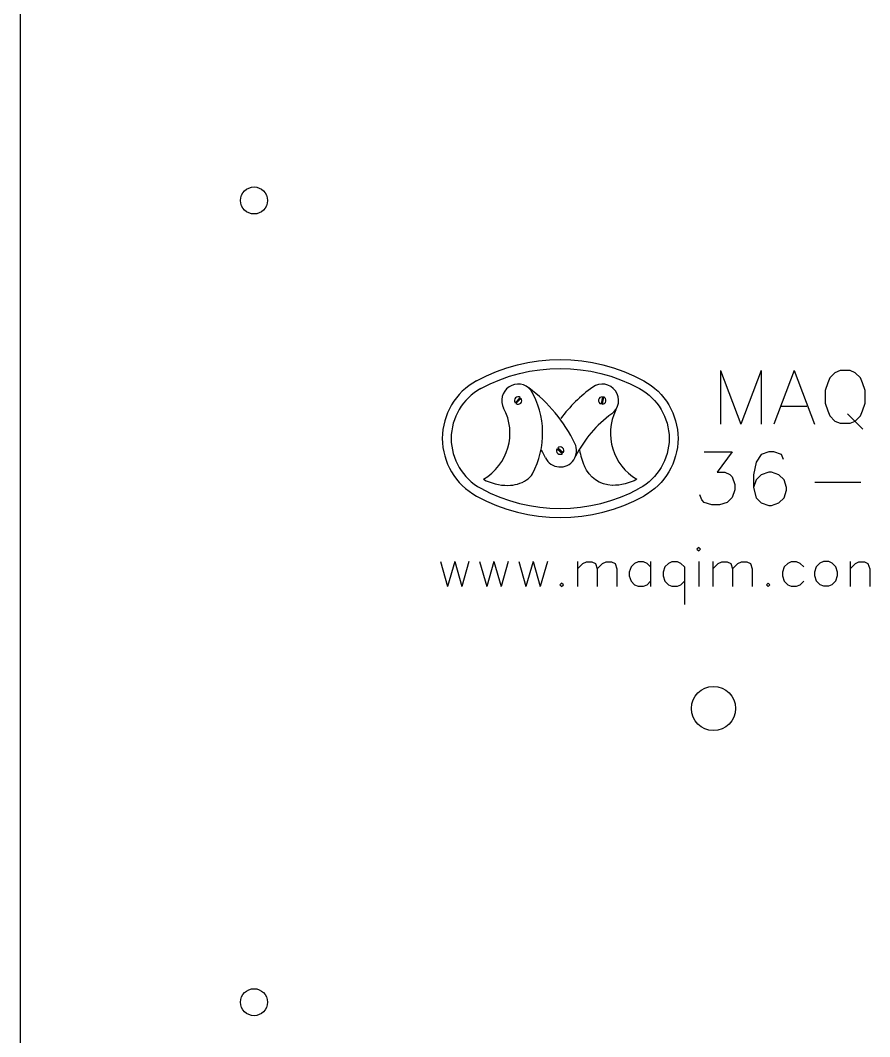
# Model space of a CAD drawing. Header units: millimetres. Extents: x -190 to 348, y -330 to 190.
# Drawn here: x -190.5 to -109.7, y -3.3 to 93.3 of the extents above; entities that cross this region are included whole.
import ezdxf

# ---------------------------------------------------------------- set-up
doc = ezdxf.new("R2010")
doc.units = ezdxf.units.MM
doc.layers.add('10_MAQ_PALLET', color=7, linetype='Continuous')

msp = doc.modelspace()

# ---------------------------------------------------------------- linework, layer by layer
at = {"layer": '10_MAQ_PALLET', "color": 3}
for p, q in [((-190.5, 190.5), (-190.5, -190.5)), ((-123.932, 60.031), (-123.932, 54.951)), ((-123.932, 60.031), (-121.996, 54.951)), ((-120.061, 60.031), (-121.996, 54.951)), ((-120.061, 60.031), (-120.061, 54.951)), ((-116.916, 60.031), (-118.852, 54.951)), ((-116.916, 60.031), (-114.981, 54.951)), ((-112.562, 60.031), (-113.046, 59.831)), ((-111.594, 60.031), (-112.562, 60.031)), ((-111.111, 59.831), (-111.594, 60.031)), ((-113.53, 59.347), (-113.73, 58.863)), ((-113.046, 59.831), (-113.53, 59.347)), ((-110.627, 59.347), (-111.111, 59.831)), ((-110.426, 58.863), (-110.627, 59.347)), ((-113.73, 58.863), (-113.972, 58.137)), ((-113.972, 58.137), (-113.972, 56.928)), ((-110.185, 58.137), (-110.426, 58.863)), ((-110.185, 56.928), (-110.185, 58.137)), ((-142.961, 57.472), (-143.451, 56.982)), ((-142.89, 57.4), (-143.379, 56.91)), ((-135.16, 57.541), (-135.28, 56.859)), ((-135.06, 57.523), (-135.18, 56.841)), ((-118.126, 56.644), (-115.707, 56.644)), ((-113.972, 56.928), (-113.73, 56.202)), ((-113.73, 56.202), (-113.53, 55.718)), ((-110.627, 55.718), (-110.426, 56.202)), ((-110.426, 56.202), (-110.185, 56.928)), ((-113.53, 55.718), (-113.046, 55.235)), ((-113.046, 55.235), (-112.562, 55.034)), ((-111.836, 55.919), (-110.385, 54.467)), ((-111.594, 55.034), (-111.111, 55.235)), ((-111.111, 55.235), (-110.627, 55.718)), ((-112.562, 55.034), (-111.594, 55.034)), ((-139.468, 52.608), (-138.937, 52.163)), ((-139.403, 52.685), (-138.872, 52.24)), ((-125.463, 52.299), (-122.802, 52.299)), ((-122.802, 52.299), (-124.254, 50.364)), ((-119.333, 52.299), (-120.058, 52.057)), ((-118.849, 52.299), (-119.333, 52.299)), ((-118.123, 52.057), (-118.849, 52.299)), ((-120.542, 51.331), (-120.784, 50.122)), ((-120.058, 52.057), (-120.542, 51.331)), ((-117.923, 51.573), (-118.123, 52.057)), ((-124.254, 50.364), (-123.528, 50.364)), ((-123.528, 50.364), (-123.044, 50.163)), ((-119.333, 50.364), (-120.058, 50.122)), ((-119.091, 50.364), (-119.333, 50.364)), ((-118.365, 50.122), (-119.091, 50.364)), ((-123.044, 50.163), (-122.802, 49.921)), ((-122.802, 49.921), (-122.56, 49.196)), ((-120.784, 50.122), (-120.784, 48.912)), ((-120.542, 49.638), (-120.784, 48.912)), ((-120.058, 50.122), (-120.542, 49.638)), ((-117.881, 49.638), (-118.365, 50.122)), ((-117.639, 48.912), (-117.881, 49.638)), ((-114.95, 49.419), (-110.595, 49.419)), ((-122.56, 48.712), (-122.802, 47.986)), ((-122.56, 49.196), (-122.56, 48.712)), ((-120.784, 48.912), (-120.542, 47.945)), ((-117.881, 47.945), (-117.639, 48.67)), ((-117.639, 48.67), (-117.639, 48.912)), ((-125.705, 47.744), (-125.906, 48.228)), ((-125.463, 47.502), (-125.705, 47.744)), ((-124.738, 47.26), (-125.463, 47.502)), ((-123.286, 47.502), (-124.012, 47.26)), ((-122.802, 47.986), (-123.286, 47.502)), ((-120.542, 47.945), (-120.058, 47.461)), ((-120.058, 47.461), (-119.333, 47.219)), ((-119.091, 47.219), (-118.365, 47.461)), ((-118.365, 47.461), (-117.881, 47.945)), ((-124.012, 47.26), (-124.738, 47.26)), ((-119.333, 47.219), (-119.091, 47.219)), ((-125.997, 43.23), (-126.166, 43.06)), ((-126.166, 43.06), (-125.997, 42.891)), ((-125.828, 43.06), (-125.997, 43.23)), ((-125.997, 42.891), (-125.828, 43.06)), ((-150.55, 41.875), (-149.873, 39.504)), ((-149.196, 41.875), (-149.873, 39.504)), ((-149.196, 41.875), (-148.518, 39.504)), ((-147.841, 41.875), (-148.518, 39.504)), ((-146.825, 41.875), (-146.148, 39.504)), ((-145.47, 41.875), (-146.148, 39.504)), ((-145.47, 41.875), (-144.793, 39.504)), ((-144.116, 41.875), (-144.793, 39.504)), ((-143.1, 41.875), (-142.422, 39.504)), ((-141.745, 41.875), (-142.422, 39.504)), ((-141.745, 41.875), (-141.068, 39.504)), ((-140.39, 41.875), (-141.068, 39.504)), ((-137.512, 41.875), (-137.512, 39.504)), ((-137.512, 41.198), (-137.004, 41.706)), ((-137.004, 41.706), (-136.665, 41.846)), ((-136.665, 41.846), (-136.157, 41.846)), ((-136.157, 41.846), (-135.818, 41.706)), ((-135.818, 41.706), (-135.649, 41.198)), ((-135.613, 41.234), (-135.141, 41.706)), ((-135.141, 41.706), (-134.802, 41.846)), ((-134.802, 41.846), (-134.294, 41.846)), ((-134.294, 41.846), (-133.956, 41.706)), ((-133.956, 41.706), (-133.786, 41.198)), ((-132.093, 41.706), (-132.432, 41.367)), ((-131.754, 41.846), (-132.093, 41.706)), ((-131.246, 41.846), (-131.754, 41.846)), ((-130.908, 41.706), (-131.246, 41.846)), ((-130.569, 41.367), (-130.908, 41.706)), ((-130.569, 41.875), (-130.569, 39.504)), ((-128.876, 41.706), (-129.214, 41.367)), ((-128.537, 41.846), (-128.876, 41.706)), ((-128.029, 41.846), (-128.537, 41.846)), ((-127.69, 41.706), (-128.029, 41.846)), ((-127.352, 41.367), (-127.69, 41.706)), ((-125.997, 41.875), (-125.997, 39.504)), ((-124.642, 41.875), (-124.642, 39.504)), ((-124.642, 41.198), (-124.134, 41.706)), ((-124.134, 41.706), (-123.796, 41.846)), ((-123.796, 41.846), (-123.288, 41.846)), ((-123.288, 41.846), (-122.949, 41.706)), ((-122.949, 41.706), (-122.78, 41.198)), ((-122.744, 41.234), (-122.272, 41.706)), ((-122.272, 41.706), (-121.933, 41.846)), ((-121.933, 41.846), (-121.425, 41.846)), ((-121.425, 41.846), (-121.086, 41.706)), ((-121.086, 41.706), (-120.917, 41.198)), ((-117.53, 41.706), (-117.869, 41.367)), ((-117.192, 41.846), (-117.53, 41.706)), ((-116.684, 41.846), (-117.192, 41.846)), ((-116.345, 41.706), (-116.684, 41.846)), ((-116.006, 41.367), (-116.345, 41.706)), ((-114.482, 41.735), (-114.821, 41.396)), ((-114.144, 41.875), (-114.482, 41.735)), ((-113.636, 41.875), (-114.144, 41.875)), ((-113.297, 41.735), (-113.636, 41.875)), ((-112.958, 41.396), (-113.297, 41.735)), ((-111.604, 41.875), (-111.604, 39.504)), ((-111.604, 41.198), (-111.096, 41.706)), ((-111.096, 41.706), (-110.757, 41.846)), ((-110.757, 41.846), (-110.249, 41.846)), ((-110.249, 41.846), (-109.91, 41.706)), ((-109.91, 41.706), (-109.741, 41.198)), ((-135.649, 41.198), (-135.649, 39.504)), ((-133.786, 41.198), (-133.786, 39.504)), ((-132.432, 41.367), (-132.601, 40.859)), ((-132.601, 40.859), (-132.601, 40.52)), ((-129.214, 41.367), (-129.384, 40.859)), ((-129.384, 40.859), (-129.384, 40.52)), ((-127.352, 41.367), (-127.352, 37.811)), ((-122.78, 41.198), (-122.78, 39.504)), ((-120.917, 41.198), (-120.917, 39.504)), ((-117.869, 41.367), (-118.038, 40.859)), ((-118.038, 40.859), (-118.038, 40.52)), ((-114.821, 41.396), (-114.99, 40.888)), ((-114.99, 40.888), (-114.99, 40.549)), ((-112.789, 40.888), (-112.958, 41.396)), ((-112.789, 40.549), (-112.789, 40.888)), ((-109.741, 41.198), (-109.741, 39.504)), ((-139.036, 39.843), (-139.205, 39.674)), ((-139.205, 39.674), (-139.036, 39.504)), ((-138.866, 39.674), (-139.036, 39.843)), ((-139.036, 39.504), (-138.866, 39.674)), ((-132.601, 40.52), (-132.432, 40.012)), ((-132.432, 40.012), (-132.093, 39.674)), ((-132.093, 39.674), (-131.754, 39.533)), ((-131.246, 39.533), (-130.908, 39.674)), ((-130.908, 39.674), (-130.569, 40.012)), ((-129.384, 40.52), (-129.214, 40.012)), ((-129.214, 40.012), (-128.876, 39.674)), ((-128.876, 39.674), (-128.537, 39.533)), ((-128.029, 39.533), (-127.69, 39.674)), ((-127.69, 39.674), (-127.352, 40.012)), ((-119.393, 39.843), (-119.562, 39.674)), ((-119.562, 39.674), (-119.393, 39.504)), ((-119.224, 39.674), (-119.393, 39.843)), ((-119.393, 39.504), (-119.224, 39.674)), ((-118.038, 40.52), (-117.869, 40.012)), ((-117.869, 40.012), (-117.53, 39.674)), ((-117.53, 39.674), (-117.192, 39.533)), ((-116.684, 39.533), (-116.345, 39.674)), ((-116.345, 39.674), (-116.006, 40.012)), ((-114.99, 40.549), (-114.821, 40.041)), ((-114.821, 40.041), (-114.482, 39.703)), ((-114.482, 39.703), (-114.144, 39.562)), ((-113.636, 39.562), (-113.297, 39.703)), ((-113.297, 39.703), (-112.958, 40.041)), ((-112.958, 40.041), (-112.789, 40.549)), ((-131.754, 39.533), (-131.246, 39.533)), ((-128.537, 39.533), (-128.029, 39.533)), ((-117.192, 39.533), (-116.684, 39.533)), ((-114.144, 39.562), (-113.636, 39.562))]:
    msp.add_line(p, q, dxfattribs=at)
at = {"layer": '10_MAQ_PALLET', "color": 4}
for centre, radius in [((-168.275, 76.2), 1.283), ((-124.597, 27.923), 2.095), ((-168.275, 0), 1.283)]:
    msp.add_circle(centre, radius, dxfattribs=at)
at = {"layer": '10_MAQ_PALLET', "color": 3, "extrusion": (0, 0, -1)}
for centre, radius, start, end in [((139.17, 44.446), 16.636, 61.4568, 118.5432), ((139.17, 44.446), 15.793, 61.4568, 118.5432), ((134.201, 53.582), 6.236, 118.5432, 241.4568), ((134.201, 53.582), 5.393, 118.5432, 241.4568), ((134.094, 52.126), 3.009, 272.47795, 337.04683), ((134.201, 54.08), 4.959, 241.94164, 269.98481)]:
    msp.add_arc(centre, radius, start, end, dxfattribs=at)
at = {"layer": '10_MAQ_PALLET', "color": 3}
for centre, radius, start, end in [((-144.139, 53.582), 6.236, 118.5432, 241.4568), ((-144.139, 53.582), 5.393, 118.5432, 241.4568), ((-143.17, 57.191), 1.556, 39.28293, 208.07249), ((-150.555, 46.932), 14.196, 25.74997, 53.76313), ((-148.913, 54.057), 8.077, 331.72717, 30.66612), ((-127.785, 46.932), 14.196, 125.74997, 142.97731), ((-135.17, 57.191), 1.556, 305.74997, 125.74997), ((-143.17, 57.191), 0.35, 53.30511, 216.69489), ((-143.17, 57.191), 0.35, 315, 36.69489), ((-135.17, 57.191), 0.35, 88.30511, 251.69489), ((-135.17, 57.191), 0.35, 268.30511, 350), ((-135.17, 57.191), 0.35, 350, 71.69489), ((-149.004, 54.08), 5.056, 300.05158, 28.07249), ((-143.17, 57.191), 0.35, 233.30511, 315), ((-129.336, 54.08), 5.056, 154.00711, 239.94842), ((-127.785, 46.932), 11.085, 125.74997, 153.41911), ((-150.555, 46.932), 11.085, 25.74997, 30.02204), ((-139.17, 52.424), 1.556, 205.74997, 25.74997), ((-139.17, 52.424), 0.35, 148.30511, 311.69489), ((-139.17, 52.424), 0.35, 50, 131.69489), ((-139.17, 52.424), 0.35, 328.30511, 50), ((-129.427, 54.102), 8.077, 191.7285, 202.95317), ((-144.139, 54.08), 4.959, 241.94164, 269.98481), ((-144.14, 52.426), 3.306, 269.98481, 302.38293), ((-143.17, 50.968), 1.556, 300.98327, 331.72717), ((-139.17, 62.718), 15.793, 241.4568, 298.5432), ((-139.17, 62.718), 16.636, 241.4568, 298.5432)]:
    msp.add_arc(centre, radius, start, end, dxfattribs=at)

doc.saveas('drawing.dxf')
